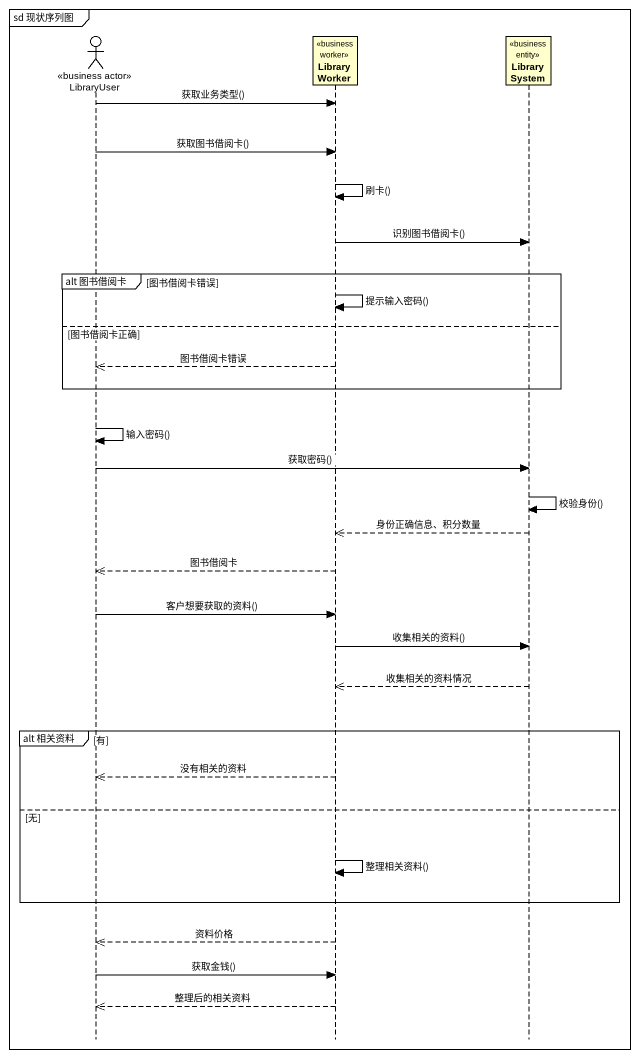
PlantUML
@startuml
mainframe sd 现状序列图
hide footbox
actor LibraryUser <<business actor>>
participant LibraryWorker <<business worker>>
participant LibrarySystem <<business entity>>

LibraryUser -> LibraryWorker : 获取业务类型()
LibraryUser -> LibraryWorker : 获取图书借阅卡()
LibraryWorker -> LibraryWorker : 刷卡()
LibraryWorker -> LibrarySystem : 识别图书借阅卡()
group alt 图书借阅卡 [图书借阅卡错误]
  LibraryWorker -> LibraryWorker : 提示输入密码()
else 图书借阅卡正确
  LibraryWorker -->> LibraryUser : 图书借阅卡错误
end
LibraryUser -> LibraryUser : 输入密码()
LibraryUser -> LibrarySystem : 获取密码()
LibrarySystem -> LibrarySystem : 校验身份()
LibrarySystem -->> LibraryWorker : 身份正确信息、积分数量
LibraryWorker -->> LibraryUser : 图书借阅卡
LibraryUser -> LibraryWorker : 客户想要获取的资料()
LibraryWorker -> LibrarySystem : 收集相关的资料()
LibrarySystem -->> LibraryWorker : 收集相关的资料情况
group alt 相关资料 [有]
  LibraryWorker -->> LibraryUser : 没有相关的资料
else 无
  LibraryWorker -> LibraryWorker : 整理相关资料()
end
LibraryWorker -->> LibraryUser : 资料价格
LibraryUser -> LibraryWorker : 获取金钱()
LibraryWorker -->> LibraryUser : 整理后的相关资料
@enduml
